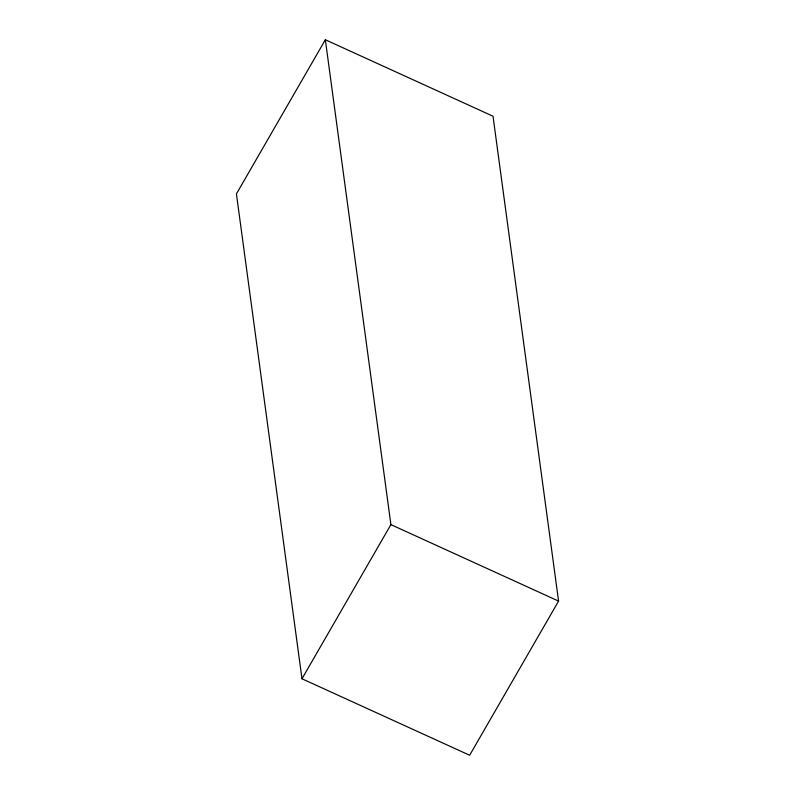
<?xml version="1.0" encoding="UTF-8"?>
<svg xmlns="http://www.w3.org/2000/svg" width="795" height="795" viewBox="0 0 795 795"><rect width="100%" height="100%" fill="white"/><g stroke="black" fill="none" stroke-linecap="round" stroke-linejoin="round"><path stroke-width="1.19" d="M325.344 39.75L236.423 193.901L301.981 678.771L469.656 755.25L558.577 601.1L493.019 116.229L325.344 39.75L390.901 524.62L301.981 678.771M390.901 524.62L558.577 601.1"/></g></svg>
